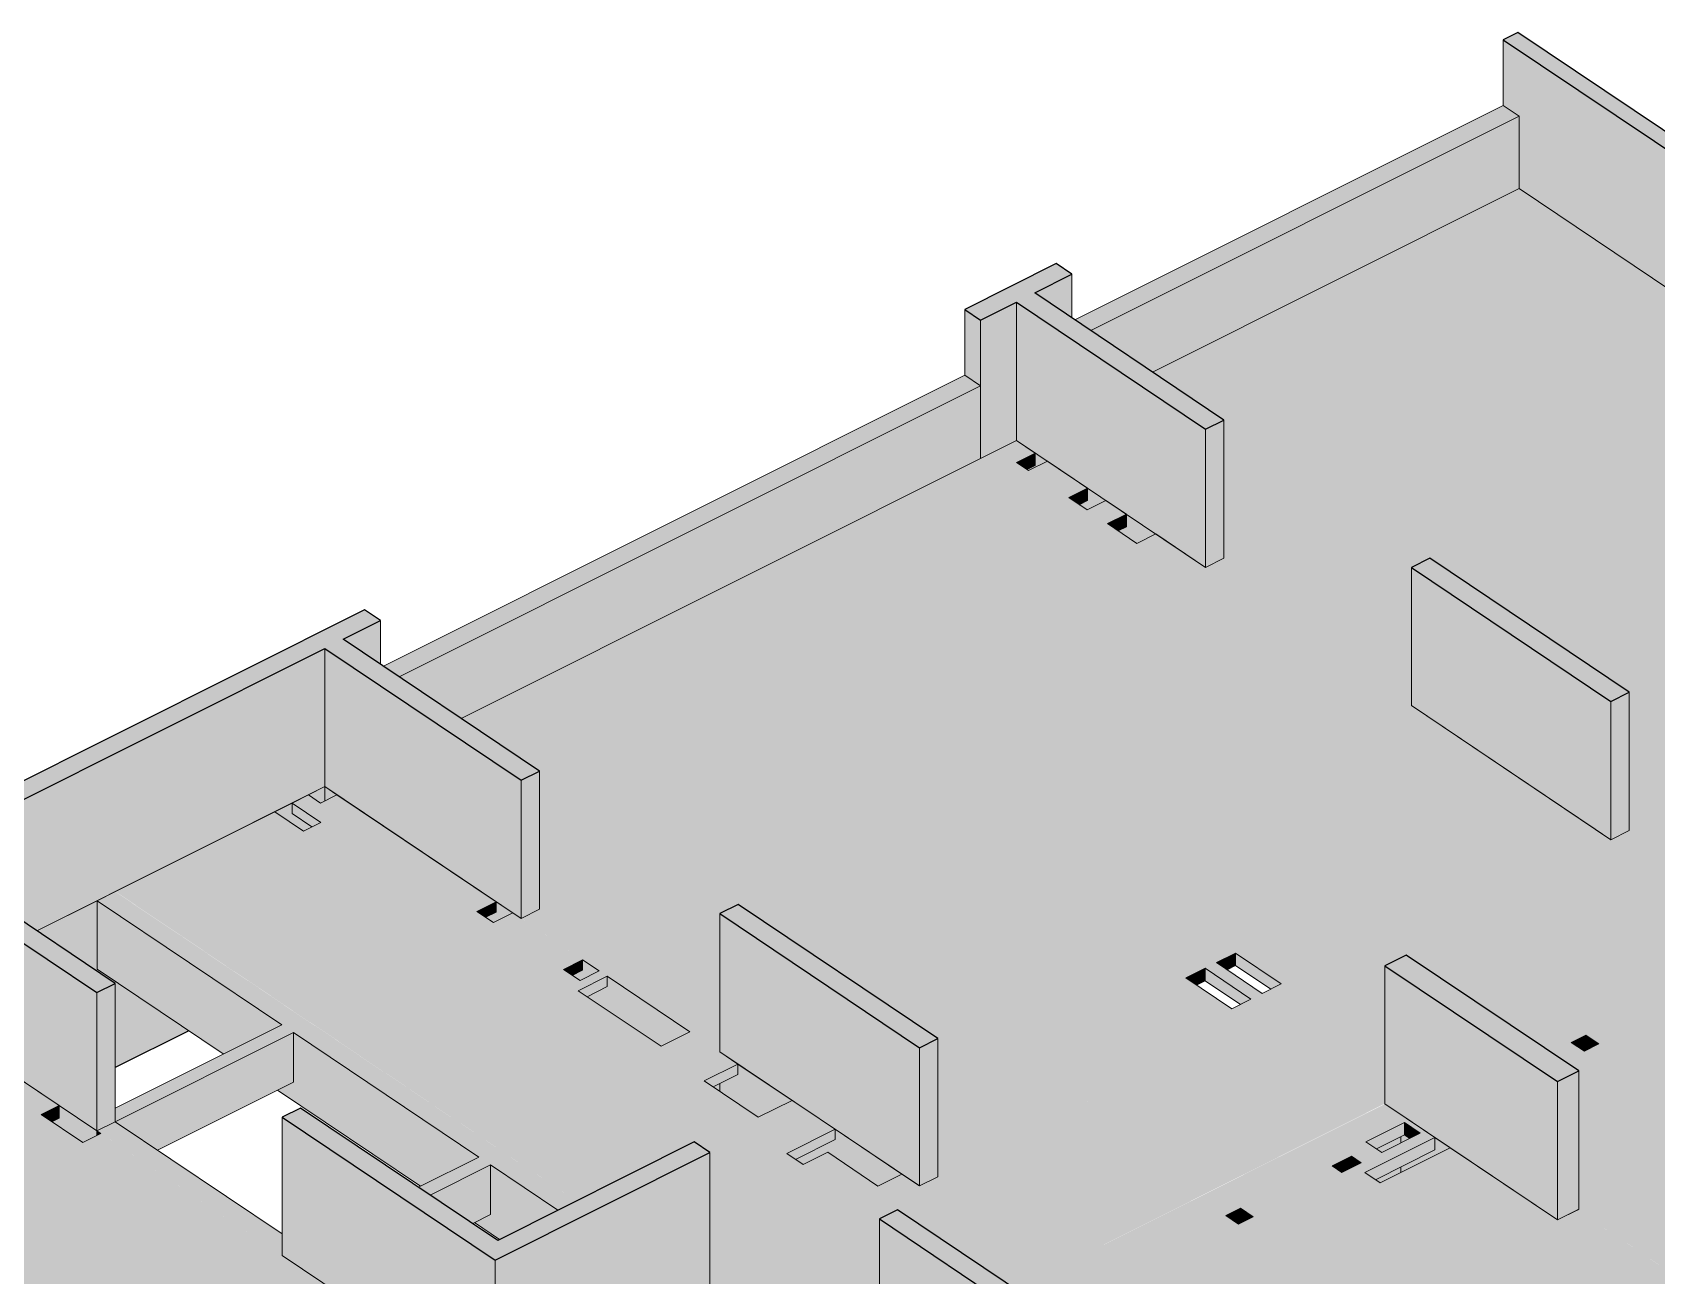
# Model space of a CAD drawing. Header units: centimetres. Extents: x -1984 to 34419, y -3196 to 88064.
# Drawn here: x 15872 to 17149, y 65782 to 66758 of the extents above; entities that cross this region are included whole.
import ezdxf

# ---------------------------------------------------------------- set-up
doc = ezdxf.new("R2010")
doc.units = ezdxf.units.CM
for name, color, linetype, lineweight in [('A-FLOR', 7, 'Continuous', 25), ('S-BEAM', 7, 'Continuous', 25), ('S-COLS', 7, 'Continuous', 25)]:
    doc.layers.add(name, color=color, linetype=linetype, lineweight=lineweight)

msp = doc.modelspace()

# ---------------------------------------------------------------- hatches: boundary and pattern name
at = {"layer": 'A-FLOR', "true_color": 0xbfbfbf}
for points in [[(17127.38, 66145.69), (17495.67, 66330.04), (17494.04, 66331.14), (17438.97, 66303.57), (17425.73, 66312.46), (17480.81, 66340.03), (17040.8, 66635.42), (16752.79, 66491.26), (16808.82, 66453.64), (16808.82, 66345.01), (16956.15, 66246.1), (16956.15, 66337.88), (16970.63, 66345.01), (17127.38, 66239.77), (17127.38, 66145.76)], [(16654.09, 66414.72), (16660.51, 66417.94), (16660.51, 66427.72), (16645.75, 66420.32), (16647.73, 66418.99)], [(16695.19, 66387.13), (16701.62, 66390.41), (16701.32, 66399.97), (16686.85, 66392.73), (16690.3, 66390.41)], [(16725.75, 66366.61), (16732.17, 66369.83), (16732.17, 66379.61), (16717.41, 66372.22), (16722.92, 66368.51)], [(15540.45, 65218.06), (15661.18, 65278.49), (15661.18, 65387.13), (15675.56, 65394.33), (15768.25, 65332.09), (16204.62, 65550.52), (16204.62, 65659.15), (16219, 65666.35), (16311.69, 65604.12), (16538.03, 65717.56), (16538.03, 65826.05), (16552.41, 65833.25), (16645.11, 65771.02), (16935.39, 65916.66), (16935.39, 66024.95), (16952.22, 66033.17), (17044.74, 65971.06), (17335.02, 66116.36), (17335.02, 66133.21), (17248.1, 66191.57), (16569.55, 65851.91), (16555.66, 65861.23), (16536.82, 65851.91), (16497.42, 65878.36), (16478.16, 65868.72), (16465.2, 65877.42), (16503.22, 65896.44), (16469.41, 65919.14), (16442.92, 65905.88), (16400.44, 65934.4), (16426.93, 65947.66), (16389.17, 65973.01), (16366.46, 65961.64), (16301.44, 66005.3), (16324.14, 66016.66), (16317.93, 66020.83), (16302.8, 66013.26), (16289.73, 66022.03), (16304.86, 66029.61), (16250.01, 66066.43), (16234.87, 66058.86), (16221.8, 66067.63), (16236.94, 66075.21), (16111.71, 66159.17), (16098.91, 66152.76), (16089.36, 66159.17), (16076.45, 66152.7), (16099.08, 66137.51), (16085.53, 66130.72), (16062.89, 66145.92), (15937.64, 66083.22), (16299.82, 65840.07), (16392.51, 65886.48), (16404.93, 65878.14), (16404.93, 65769.51), (15439.15, 65286.07), (15539.32, 65218.82)], [(16092.13, 66134.03), (16099.08, 66137.51), (16076.45, 66152.7), (16076.45, 66144.55), (16091.8, 66134.24)], [(16228.75, 66062.96), (16236.94, 66067.06), (16236.94, 66075.21), (16221.8, 66067.63), (16225.82, 66064.93)], [(16296.68, 66017.36), (16304.86, 66021.46), (16304.86, 66029.61), (16289.73, 66022.03), (16296.58, 66017.43)], [(16787.29, 66009.75), (16794.08, 66013.15), (16794.08, 66022.93), (16778.95, 66015.35)], [(16821.72, 65994.6), (16830.06, 65998.78), (16794.08, 66022.93), (16794.08, 66013.15), (16821.66, 65994.63)], [(16811.28, 66021.76), (16817.93, 66025.08), (16817.93, 66034.86), (16802.93, 66027.36), (16809.53, 66022.93)], [(16845.56, 66006.53), (16853.9, 66010.71), (16817.93, 66034.86), (16817.93, 66025.08), (16839.34, 66010.71)], [(16308.39, 66000.63), (16324.14, 66008.52), (16324.14, 66016.66), (16301.44, 66005.3)], [(17090.14, 65959.14), (17093.16, 65960.65), (17093.16, 65970.43), (17081.79, 65964.74), (17088.82, 65960.03)], [(17095.14, 65959.33), (17103.48, 65963.51), (17093.16, 65970.43), (17093.16, 65960.65), (17094.02, 65960.08)], [(16407.39, 65929.73), (16426.93, 65939.51), (16426.93, 65947.66), (16400.44, 65934.4), (16404.93, 65931.38)], [(15887.7, 65902.43), (15893.45, 65905.31), (15893.45, 65915.09), (15879.35, 65908.03)], [(16484.47, 65878.91), (16503.22, 65888.3), (16503.22, 65896.44), (16484.47, 65887.06), (16484.47, 65880.4)], [(16928.78, 65881.12), (16950.67, 65892.07), (16950.67, 65901.85), (16920.44, 65886.72), (16928.29, 65881.45)], [(16954.82, 65889.28), (16963.06, 65893.53), (16950.67, 65901.85), (16950.67, 65892.07), (16953.76, 65889.99)], [(16472.16, 65872.75), (16484.47, 65878.91), (16484.47, 65887.06), (16465.2, 65877.42), (16469.41, 65874.59)], [(16927.83, 65856.8), (16974.6, 65880.22), (16974.6, 65889.99), (16919.49, 65862.4), (16920.44, 65861.77)], [(16901.5, 65862.59), (16909.02, 65866.36), (16909.02, 65875.25), (16893.92, 65867.68), (16897.93, 65864.98)], [(16909.02, 65866.36), (16916.61, 65870.16), (16909.02, 65875.25), (16909.02, 65867.69)], [(16818.54, 65823.19), (16821.72, 65824.78), (16821.72, 65834.56), (16810.46, 65828.61), (16818.1, 65823.48)], [(16823.53, 65823.56), (16831.87, 65827.74), (16821.72, 65834.56), (16821.72, 65824.78), (16822.12, 65824.51)]]:
    msp.add_hatch(color=9, dxfattribs=at).paths.add_polyline_path(points, flags=0)
h = msp.add_hatch(color=9, dxfattribs=at)
h.paths.add_polyline_path([(16583.93, 65873.66), (17100.58, 66132.28), (16755.22, 66364.14), (16740.45, 66356.75), (16717.41, 66372.22), (16732.17, 66379.61), (16716.08, 66390.41), (16701.32, 66383.02), (16686.85, 66392.73), (16701.32, 66400.32), (16670.06, 66421.31), (16655.29, 66413.91), (16645.75, 66420.32), (16660.51, 66427.72), (16645.71, 66437.66), (16209.34, 66219.22), (16270.88, 66177.91), (16270.88, 66069.28), (16412.7, 65974.07), (16412.7, 66065.85), (16427.08, 66073.04), (16583.93, 65967.74), (16583.93, 65873.75)], flags=0)
h.paths.add_polyline_path([(16814.92, 65991.2), (16778.95, 66015.35), (16794.08, 66022.93), (16830.06, 65998.78), (16827.69, 65997.59)], flags=0)
h.paths.add_polyline_path([(16838.91, 66003.21), (16802.93, 66027.36), (16817.93, 66034.86), (16853.9, 66010.71)], flags=0)
h = msp.add_hatch(color=9, dxfattribs=at)
h.paths.add_polyline_path([(17430.66, 65673.59), (17753.69, 65835.29), (17736.8, 65846.63), (17723.17, 65839.8), (17708.48, 65849.66), (17722.11, 65856.49), (17678.22, 65885.96), (17664.59, 65879.13), (17631.83, 65901.12), (17645.46, 65907.94), (17347.44, 66108.02), (17057.16, 65962.72), (17087.66, 65942.24), (17087.66, 65833.61), (17086.52, 65833.04), (17271.54, 65708.93), (17271.54, 65800.61), (17285.92, 65807.81), (17430.66, 65710.64), (17430.66, 65689.87)], flags=0)
h.paths.add_polyline_path([(17092.11, 65957.82), (17081.79, 65964.74), (17093.16, 65970.43), (17103.48, 65963.51), (17093.16, 65958.34)], flags=0)
h = msp.add_hatch(color=9, dxfattribs=at)
h.paths.add_polyline_path([(15859.8, 65511.18), (16223.73, 65693.36), (15926.16, 65893.12), (15912.07, 65886.07), (15879.35, 65908.03), (15893.45, 65915.09), (15853.09, 65941.89), (15838.77, 65934.72), (15804.57, 65957.68), (15819.14, 65964.97), (15792.73, 65982.7), (15778.16, 65975.41), (15768.86, 65981.88), (15783.24, 65989.08), (15768.86, 65998.73), (15477.44, 65852.86), (15517.06, 65826.26), (15517.06, 65717.62), (15700.89, 65594.21), (15700.89, 65684.66), (15717.54, 65693), (15853.16, 65601.95), (15853.17, 65553.24), (15857.13, 65555.23), (15869.06, 65547.22), (15853.16, 65539.26), (15853.17, 65515.63), (15858.42, 65512.1)], flags=0)
h.paths.add_polyline_path([(15894.67, 65538.95), (15884.52, 65545.77), (15896.04, 65551.54), (15906.19, 65544.72), (15896.04, 65539.63)], flags=0)
h.paths.add_polyline_path([(15972.09, 65574.41), (15959.12, 65583.11), (15988.36, 65597.75), (16001.33, 65589.04), (15991.99, 65584.37)], flags=0)
h = msp.add_hatch(color=9, dxfattribs=at)
h.paths.add_polyline_path([(17061.49, 65488.8), (17355.19, 65635.82), (17072.14, 65825.84), (17071, 65825.28), (16986.7, 65881.88), (16931.58, 65854.29), (16919.49, 65862.4), (16974.6, 65889.99), (16947.81, 65907.98), (16657.53, 65762.68), (16731.49, 65713.03), (16731.49, 65634.49), (16743.25, 65640.38), (16749.03, 65636.49), (16761.55, 65642.76), (16767.33, 65638.87), (16779.85, 65645.14), (16785.63, 65641.25), (16798.15, 65647.52), (16813.11, 65637.47), (16816.45, 65639.14), (16835.82, 65626.13), (16757.51, 65586.92), (16862.61, 65516.36), (16876.99, 65523.56), (16897.45, 65509.82), (16897.45, 65584.75), (16911.83, 65591.95), (17019.75, 65519.5), (17049.08, 65534.18), (17061.49, 65525.84), (17061.49, 65512.3)], flags=0)
h.paths.add_polyline_path([(16897.45, 65492.97), (16897.45, 65495.65), (16895.16, 65494.51)], flags=0)
h.paths.add_polyline_path([(16820.35, 65821.97), (16810.2, 65828.79), (16821.72, 65834.56), (16831.83, 65827.72), (16826.95, 65825.28)], flags=0)
h.paths.add_polyline_path([(16901.5, 65862.59), (16893.91, 65867.69), (16909.02, 65875.25), (16916.61, 65870.16), (16906.28, 65864.98)], flags=0)
h.paths.add_polyline_path([(16932.94, 65878.33), (16920.44, 65886.72), (16950.67, 65901.85), (16963.17, 65893.46), (16935.39, 65879.56)], flags=0)
at = {"layer": 'S-BEAM', "true_color": 0xbfbfbf}
for points in [[(16704.12, 66523.93), (17040.8, 66692.46), (17028.38, 66700.8), (16691.7, 66532.27)], [(16752.79, 66491.26), (17040.8, 66635.42), (17040.8, 66692.46), (16704.12, 66523.93), (16743.43, 66497.54)], [(16160.67, 66251.9), (16617.52, 66480.58), (16605.1, 66488.92), (16148.25, 66260.24)], [(16209.34, 66219.22), (16617.52, 66423.54), (16617.52, 66480.58), (16160.67, 66251.9), (16204.62, 66222.39)], [(16956.15, 66229.24), (16956.15, 66246.1), (16808.82, 66345.01), (16794.44, 66337.81), (16950.88, 66232.78)], [(17127.38, 66131.14), (17508.09, 66321.71), (17495.67, 66330.04), (17127.38, 66145.69), (17127.38, 66135.71)], [(16583.93, 65859.11), (17113, 66123.94), (17100.58, 66132.28), (16583.93, 65873.66)], [(17057.16, 65962.72), (17347.44, 66108.02), (17335.02, 66116.36), (17044.74, 65971.06), (17051.69, 65966.39)], [(16285.43, 65832.88), (16299.82, 65840.07), (15937.47, 66083.14), (15923.26, 66076.02), (16238.11, 65864.65)], [(16412.7, 65957.21), (16412.7, 65974.07), (16270.88, 66069.28), (16256.5, 66062.08), (16406.57, 65961.33)], [(15937.47, 65902.38), (16077.5, 65972.48), (16068.35, 65978.62), (15937.47, 65913.11), (15937.47, 65908.03)], [(15970.85, 65879.98), (16077.5, 65933.36), (16077.5, 65972.48), (15937.47, 65902.38), (15961.78, 65886.07)], [(17092.11, 65957.82), (17095.14, 65959.33), (17093.16, 65960.65), (17090.14, 65959.14), (17091.54, 65958.2)], [(16657.53, 65762.68), (16947.81, 65907.98), (16935.39, 65916.32), (16645.11, 65771.02), (16652.06, 65766.35)], [(16068.84, 65797.34), (16068.84, 65814.2), (15937.47, 65902.38), (15923.09, 65895.19), (16067.26, 65798.4)], [(15923.09, 65891.59), (15926.16, 65893.12), (15923.09, 65894.86), (15923.09, 65893.12)], [(16185.06, 65844.8), (16232.39, 65868.49), (16223.24, 65874.63), (16175.91, 65850.94), (16177.96, 65849.57)], [(16218.44, 65822.39), (16232.39, 65829.38), (16232.39, 65868.49), (16185.06, 65844.8), (16213.66, 65825.6)], [(17271.54, 65691.98), (17271.54, 65708.83), (17086.52, 65833.04), (17072.14, 65825.84), (17260.85, 65699.15)], [(16820.35, 65821.97), (16823.53, 65823.56), (16821.72, 65824.78), (16818.54, 65823.19)]]:
    msp.add_hatch(color=9, dxfattribs=at).paths.add_polyline_path(points, flags=0)
h = msp.add_hatch(color=9, dxfattribs=at)
h.paths.add_polyline_path([(16239.55, 65809.91), (16285.43, 65832.88), (16232.39, 65868.49), (16232.39, 65829.38), (16219.87, 65823.11), (16238.11, 65810.87)], flags=0)
h.paths.add_polyline_path([(16177.35, 65851.66), (16223.24, 65874.63), (16077.5, 65972.48), (16077.5, 65933.36), (16064.98, 65927.1), (16152.28, 65868.49)], flags=0)
h.paths.add_polyline_path([(16022.46, 65955.65), (16068.35, 65978.62), (15923.26, 66076.02), (15923.26, 66022.24), (16014, 65961.33)], flags=0)
h = msp.add_hatch(color=9, dxfattribs=at)
h.paths.add_polyline_path([(16412.7, 65926.17), (16412.7, 65932.39), (16407.39, 65929.73), (16412.57, 65926.25)], flags=0)
h.paths.add_polyline_path([(16366.46, 65961.64), (16389.17, 65973.01), (16324.14, 66016.66), (16324.14, 66008.52), (16308.39, 66000.63), (16362.34, 65964.41)], flags=0)
h.paths.add_polyline_path([(16302.8, 66013.26), (16317.93, 66020.83), (16304.86, 66029.61), (16304.86, 66021.46), (16296.7, 66017.35), (16301.86, 66013.88)], flags=0)
h = msp.add_hatch(color=9, dxfattribs=at)
h.paths.add_polyline_path([(16931.58, 65854.29), (16947.81, 65862.41), (16947.81, 65866.8), (16928.06, 65856.65)], flags=0)
h.paths.add_polyline_path([(16932.94, 65878.33), (16947.81, 65885.77), (16947.81, 65890.64), (16928.78, 65881.12), (16931.58, 65879.24)], flags=0)
at = {"layer": 'S-COLS', "lineweight": 9, "true_color": 0x8080ff}
for points in [[(17420.48, 66489.16), (17431.84, 66494.84), (17039.74, 66758.08), (17028.38, 66752.39), (17398.02, 66504.24)], [(16794.44, 66446.44), (16808.82, 66453.64), (16660.09, 66553.49), (16689.42, 66568.17), (16677, 66576.51), (16605.1, 66540.51), (16617.52, 66532.18), (16645.71, 66546.29), (16788.65, 66450.33)], [(17113, 66232.57), (17127.38, 66239.77), (16970.39, 66345.01), (16956.15, 66337.88), (17112.69, 66232.78)], [(15923.09, 66003.82), (15937.47, 66011.02), (15783.24, 66114.57), (16102.26, 66274.26), (16256.5, 66170.71), (16270.88, 66177.91), (16116.64, 66281.46), (16145.96, 66296.13), (16133.55, 66304.47), (15727.11, 66101.02), (15739.53, 66092.69), (15768.86, 66107.37), (15919.95, 66005.93)], [(16569.55, 65960.54), (16583.93, 65967.74), (16427.08, 66073.04), (16412.7, 66065.85), (16568.38, 65961.33)], [(17071, 65933.91), (17087.66, 65942.24), (16952.04, 66033.29), (16935.39, 66024.95), (17061.72, 65940.14)], [(16236.15, 65793.65), (16404.93, 65878.14), (16392.51, 65886.48), (16238.11, 65809.19), (16083.22, 65913.17), (16068.84, 65905.98), (16232.39, 65796.17)], [(16717.11, 65705.83), (16731.49, 65713.03), (16552.41, 65833.25), (16538.03, 65826.05), (16701.54, 65716.28)]]:
    msp.add_hatch(color=171, dxfattribs=at).paths.add_polyline_path(points, flags=0)
at = {"layer": 'S-COLS', "true_color": 0xc0c0c0}
for points in [[(17420.48, 66380.52), (17420.48, 66489.16), (17028.38, 66752.39), (17028.38, 66700.8), (17040.8, 66692.46), (17040.8, 66635.42), (17260.85, 66487.69)], [(16689.42, 66533.8), (16689.42, 66568.17), (16660.09, 66553.49), (16677, 66542.13)], [(16617.52, 66423.54), (16645.71, 66437.66), (16645.71, 66546.29), (16617.52, 66532.18), (16617.52, 66434.51)], [(16794.44, 66337.81), (16794.44, 66446.44), (16645.71, 66546.29), (16645.75, 66437.63), (16794.08, 66338.05)], [(16617.52, 66480.58), (16617.52, 66532.18), (16605.1, 66540.51), (16605.1, 66488.92), (16611.11, 66484.88)], [(16794.44, 66337.81), (16808.82, 66345.01), (16808.82, 66453.64), (16794.44, 66446.44), (16794.44, 66344.17)], [(17113, 66123.94), (17112.69, 66232.78), (16956.15, 66337.88), (16956.15, 66229.24), (17104.43, 66129.7)], [(16145.96, 66261.77), (16145.96, 66296.13), (16116.64, 66281.46), (16133.55, 66270.11)], [(15875.93, 66052.33), (16102.26, 66165.63), (16102.26, 66274.26), (15783.24, 66114.57), (15866.58, 66058.62)], [(16256.5, 66062.08), (16256.5, 66170.71), (16102.26, 66274.26), (16102.26, 66165.63), (16250.01, 66066.43)], [(17113, 66123.94), (17127.38, 66131.14), (17127.38, 66239.77), (17113, 66232.57), (17113, 66129.7)], [(16256.5, 66062.08), (16270.88, 66069.28), (16270.88, 66177.91), (16256.5, 66170.71), (16256.5, 66069.15)], [(15923.09, 65895.19), (15923.09, 66003.82), (15768.86, 66107.37), (15768.86, 65998.73), (15912.07, 65902.59)], [(16569.55, 65851.91), (16569.55, 65960.54), (16412.7, 66065.85), (16412.7, 65957.21), (16563.73, 65855.82)], [(17071, 65825.28), (17071, 65933.91), (16935.39, 66024.95), (16935.39, 65916.32), (17070.52, 65825.6)], [(15923.09, 65895.19), (15937.47, 65902.38), (15937.47, 66011.02), (15923.09, 66003.82), (15923.09, 65902.38)], [(16569.55, 65851.91), (16583.93, 65859.11), (16583.93, 65967.74), (16569.55, 65960.54), (16569.55, 65856.77)], [(17071, 65825.28), (17087.66, 65833.61), (17087.66, 65942.24), (17071, 65933.91), (17071, 65825.6)], [(16236.15, 65685.02), (16236.15, 65793.65), (16068.84, 65905.98), (16068.84, 65797.34), (16228.92, 65689.87)], [(16236.15, 65685.02), (16404.93, 65769.51), (16404.93, 65878.14), (16236.15, 65793.65), (16236.15, 65689.87)], [(16674.06, 65626.09), (16688.35, 65633.24), (16694.23, 65629.4), (16706.65, 65635.62), (16712.44, 65631.74), (16717.11, 65634.07), (16717.11, 65705.83), (16538.03, 65826.05), (16538.03, 65717.42), (16663.41, 65633.24)]]:
    msp.add_hatch(color=9, dxfattribs=at).paths.add_polyline_path(points, flags=0)
h = msp.add_hatch(color=9, dxfattribs=at)
h.paths.add_polyline_path([(16740.45, 66356.75), (16755.22, 66364.14), (16732.17, 66379.61), (16732.17, 66369.83), (16725.75, 66366.61), (16732.17, 66362.3)], flags=0)
h.paths.add_polyline_path([(16701.32, 66383.02), (16716.08, 66390.41), (16701.62, 66400.12), (16701.32, 66390.19), (16695.19, 66387.13)], flags=0)
h.paths.add_polyline_path([(16655.29, 66413.91), (16670.06, 66421.31), (16660.51, 66427.72), (16660.51, 66417.94), (16654.09, 66414.72)], flags=0)
h = msp.add_hatch(color=9, dxfattribs=at)
h.paths.add_polyline_path([(15937.47, 65944.91), (15995.32, 65973.87), (15923.26, 66022.24), (15923.09, 66075.94), (15875.93, 66052.33), (15937.47, 66011.02), (15937.47, 65961.33)], flags=0)
h.paths.add_polyline_path([(16085.53, 66130.72), (16091.8, 66134.24), (16076.45, 66144.55), (16076.45, 66152.7), (16062.89, 66145.92), (16080.24, 66134.27)], flags=0)
h.paths.add_polyline_path([(16098.91, 66152.76), (16102.26, 66154.44), (16102.26, 66165.63), (16089.36, 66159.17)], flags=0)
h = msp.add_hatch(color=9, dxfattribs=at)
h.paths.add_polyline_path([(16234.87, 66058.86), (16250.01, 66066.43), (16236.94, 66075.21), (16236.94, 66067.06), (16228.75, 66062.96), (16233.94, 66059.48)], flags=0)
h.paths.add_polyline_path([(16102.26, 66154.44), (16111.81, 66159.22), (16102.26, 66165.63), (16102.26, 66159.17)], flags=0)
h = msp.add_hatch(color=9, dxfattribs=at)
h.paths.add_polyline_path([(15912.07, 65886.07), (15923.09, 65891.59), (15923.09, 65895.19), (15893.45, 65915.09), (15893.45, 65905.31), (15887.7, 65902.43), (15902.99, 65892.16)], flags=0)
h.paths.add_polyline_path([(15838.77, 65934.72), (15853.09, 65942.19), (15819.14, 65964.97), (15819.14, 65955.2), (15812.93, 65952.07), (15833.69, 65938.13)], flags=0)
h.paths.add_polyline_path([(15783.24, 65977.95), (15792.73, 65982.7), (15783.24, 65988.96), (15783.24, 65981.79)], flags=0)
h.paths.add_polyline_path([(15778.16, 65975.41), (15783.24, 65977.95), (15783.24, 65979.3), (15777.01, 65976.19)], flags=0)
h = msp.add_hatch(color=9, dxfattribs=at)
h.paths.add_polyline_path([(16536.91, 65851.85), (16555.66, 65861.23), (16503.22, 65896.44), (16503.22, 65888.3), (16472.16, 65872.75), (16478.16, 65868.72), (16497.42, 65878.36), (16536.82, 65851.91)], flags=0)
h.paths.add_polyline_path([(16442.92, 65905.88), (16469.41, 65919.14), (16426.93, 65947.66), (16426.93, 65939.51), (16412.7, 65932.39), (16412.7, 65926.17), (16435.11, 65911.12)], flags=0)
h = msp.add_hatch(color=9, dxfattribs=at)
h.paths.add_polyline_path([(16947.81, 65862.41), (16986.5, 65882.01), (16974.6, 65889.99), (16974.6, 65880.22), (16947.81, 65866.8)], flags=0)
h.paths.add_polyline_path([(16947.81, 65885.77), (16954.82, 65889.28), (16950.67, 65892.07), (16947.81, 65890.64), (16947.81, 65889.99)], flags=0)

# ---------------------------------------------------------------- linework, layer by layer
at = {"layer": 'A-FLOR', "lineweight": 9}
for p, q in [((17040.8, 66635.42), (16752.79, 66491.26)), ((17480.81, 66340.03), (17040.8, 66635.42)), ((16645.71, 66437.66), (16209.34, 66219.22)), ((16660.51, 66427.72), (16645.71, 66437.66)), ((16645.75, 66420.32), (16660.51, 66427.72)), ((16655.29, 66413.91), (16645.75, 66420.32)), ((16670.06, 66421.31), (16655.29, 66413.91)), ((16660.51, 66427.72), (16660.51, 66417.94)), ((16701.62, 66400.12), (16670.06, 66421.31)), ((16660.51, 66417.94), (16654.09, 66414.72)), ((16686.85, 66392.73), (16701.62, 66400.12)), ((16701.62, 66400.12), (16701.62, 66390.34)), ((16701.32, 66383.02), (16686.85, 66392.73)), ((16701.62, 66390.34), (16695.19, 66387.13)), ((16716.08, 66390.41), (16701.32, 66383.02)), ((16732.17, 66379.61), (16716.08, 66390.41)), ((16717.41, 66372.22), (16732.17, 66379.61)), ((16740.45, 66356.75), (16717.41, 66372.22)), ((16732.17, 66369.83), (16725.75, 66366.61)), ((16732.17, 66379.61), (16732.17, 66369.83)), ((16755.22, 66364.14), (16740.45, 66356.75)), ((16794.44, 66337.81), (16755.22, 66364.14)), ((17100.58, 66132.28), (16956.15, 66229.24)), ((16089.36, 66159.17), (16076.45, 66152.7)), ((16076.45, 66152.7), (16099.08, 66137.51)), ((16076.45, 66144.55), (16076.45, 66152.7)), ((16098.91, 66152.76), (16089.36, 66159.17)), ((16111.81, 66159.22), (16098.91, 66152.76)), ((16236.94, 66075.21), (16111.81, 66159.22)), ((16062.89, 66145.92), (15937.64, 66083.22)), ((16085.53, 66130.72), (16062.89, 66145.92)), ((16092.13, 66134.03), (16076.45, 66144.55)), ((16099.08, 66137.51), (16085.53, 66130.72)), ((17127.38, 66131.14), (17113, 66123.94)), ((16221.8, 66067.63), (16236.94, 66075.21)), ((16236.94, 66075.21), (16236.94, 66067.06)), ((16234.87, 66058.86), (16221.8, 66067.63)), ((16236.94, 66067.06), (16228.75, 66062.96)), ((16250.01, 66066.43), (16234.87, 66058.86)), ((16256.5, 66062.08), (16250.01, 66066.43)), ((16289.73, 66022.03), (16304.86, 66029.61)), ((16304.86, 66029.61), (16304.86, 66021.46)), ((16778.95, 66015.35), (16794.08, 66022.93)), ((16794.08, 66022.93), (16830.06, 65998.78)), ((16794.08, 66013.15), (16794.08, 66022.93)), ((16802.93, 66027.36), (16817.93, 66034.86)), ((16838.91, 66003.21), (16802.93, 66027.36)), ((16817.93, 66025.08), (16811.28, 66021.76)), ((16817.93, 66034.86), (16853.9, 66010.71)), ((16817.93, 66025.08), (16817.93, 66034.86)), ((16845.65, 66006.47), (16817.93, 66025.08)), ((16302.8, 66013.26), (16289.73, 66022.03)), ((16304.86, 66021.46), (16296.68, 66017.36)), ((16301.44, 66005.3), (16324.14, 66016.66)), ((16317.93, 66020.83), (16302.8, 66013.26)), ((16324.14, 66016.66), (16324.14, 66008.52)), ((16814.92, 65991.2), (16778.95, 66015.35)), ((16794.08, 66013.15), (16787.29, 66009.75)), ((16821.77, 65994.56), (16794.08, 66013.15)), ((16853.9, 66010.71), (16838.91, 66003.21)), ((16366.46, 65961.64), (16301.44, 66005.3)), ((16324.14, 66008.52), (16308.39, 66000.63)), ((16830.06, 65998.78), (16814.92, 65991.2)), ((16389.17, 65973.01), (16366.46, 65961.64)), ((17081.79, 65964.74), (17093.16, 65970.43)), ((17092.11, 65957.82), (17081.79, 65964.74)), ((17093.16, 65960.65), (17090.14, 65959.14)), ((17103.48, 65963.51), (17092.11, 65957.82)), ((17093.16, 65970.43), (17103.48, 65963.51)), ((17093.16, 65960.65), (17093.16, 65970.43)), ((17095.14, 65959.33), (17093.16, 65960.65)), ((16400.44, 65934.4), (16426.93, 65947.66)), ((16426.93, 65947.66), (16412.7, 65957.21)), ((16426.93, 65947.66), (16426.93, 65939.51)), ((15893.45, 65915.09), (15853.34, 65942.02)), ((16442.92, 65905.88), (16400.44, 65934.4)), ((16426.93, 65939.51), (16407.39, 65929.73)), ((15879.35, 65908.03), (15893.45, 65915.09)), ((15912.07, 65886.07), (15879.35, 65908.03)), ((15893.45, 65915.09), (15893.45, 65905.31)), ((16469.41, 65919.14), (16442.92, 65905.88)), ((16503.22, 65896.44), (16469.41, 65919.14)), ((16974.6, 65889.99), (16947.81, 65907.98)), ((15893.45, 65905.31), (15887.7, 65902.43)), ((16465.2, 65877.42), (16503.22, 65896.44)), ((16503.22, 65896.44), (16503.22, 65888.3)), ((16920.44, 65886.72), (16950.67, 65901.85)), ((16950.67, 65901.85), (16963.17, 65893.46)), ((16950.67, 65892.07), (16950.67, 65901.85)), ((15926.16, 65893.12), (15912.07, 65886.07)), ((16503.22, 65888.3), (16472.16, 65872.75)), ((16919.49, 65862.4), (16974.6, 65889.99)), ((16932.94, 65878.33), (16920.44, 65886.72)), ((16950.67, 65892.07), (16928.78, 65881.12)), ((16963.17, 65893.46), (16932.94, 65878.33)), ((16954.82, 65889.28), (16950.67, 65892.07)), ((16974.6, 65889.99), (16974.6, 65880.22)), ((16478.16, 65868.72), (16465.2, 65877.42)), ((16497.42, 65878.36), (16478.16, 65868.72)), ((16536.91, 65851.85), (16497.42, 65878.36)), ((16893.91, 65867.69), (16909.02, 65875.25)), ((16916.61, 65870.16), (16901.5, 65862.59)), ((16909.02, 65875.25), (16916.61, 65870.16)), ((16909.02, 65866.36), (16909.02, 65875.25)), ((16974.6, 65880.22), (16927.83, 65856.8)), ((16986.7, 65881.88), (16931.58, 65854.29)), ((17071, 65825.28), (16986.7, 65881.88)), ((16555.66, 65861.23), (16536.91, 65851.85)), ((16569.55, 65851.91), (16555.66, 65861.23)), ((16583.93, 65859.11), (16569.55, 65851.91)), ((16901.5, 65862.59), (16893.91, 65867.69)), ((16931.58, 65854.29), (16919.49, 65862.4)), ((16810.2, 65828.79), (16821.72, 65834.56)), ((16821.72, 65834.56), (16831.87, 65827.74)), ((16821.72, 65824.78), (16821.72, 65834.56)), ((17087.66, 65833.61), (17086.52, 65833.04)), ((16820.35, 65821.97), (16810.2, 65828.79)), ((16821.72, 65824.78), (16818.54, 65823.19)), ((16831.87, 65827.74), (16820.35, 65821.97)), ((16823.53, 65823.56), (16821.72, 65824.78)), ((17072.14, 65825.84), (17071, 65825.28)), ((16223.73, 65693.36), (16068.84, 65797.34))]:
    msp.add_line(p, q, dxfattribs=at)
at = {"layer": 'S-BEAM', "lineweight": 9}
for p, q in [((17028.38, 66700.8), (16691.7, 66532.27)), ((17040.8, 66692.46), (17028.38, 66700.8)), ((16704.12, 66523.93), (17040.8, 66692.46)), ((17040.8, 66635.42), (17040.8, 66692.46)), ((16605.1, 66488.92), (16148.25, 66260.24)), ((16605.1, 66488.92), (16617.52, 66480.58)), ((16160.67, 66251.9), (16617.52, 66480.58)), ((16617.52, 66480.58), (16617.52, 66423.54)), ((16808.82, 66345.01), (16794.44, 66337.81)), ((17100.58, 66132.28), (17113, 66123.94)), ((15937.64, 66083.22), (15923.26, 66076.02)), ((15923.26, 66076.02), (16068.35, 65978.62)), ((15923.26, 66076.02), (15923.26, 66022.24)), ((16270.88, 66069.28), (16256.5, 66062.08)), ((16304.86, 66029.61), (16317.93, 66020.83)), ((16022.46, 65955.65), (15923.26, 66022.24)), ((16324.14, 66016.66), (16389.17, 65973.01)), ((16068.35, 65978.62), (15937.47, 65913.11)), ((15937.47, 65902.38), (16077.5, 65972.48)), ((16077.5, 65972.48), (16223.24, 65874.63)), ((16077.5, 65933.36), (16077.5, 65972.48)), ((15970.85, 65879.98), (16077.5, 65933.36)), ((16177.35, 65851.66), (16064.98, 65927.1)), ((16412.7, 65926.17), (16412.7, 65932.39)), ((16935.39, 65916.32), (16947.81, 65907.98)), ((15937.47, 65902.38), (15923.09, 65895.19)), ((15923.09, 65895.19), (15926.16, 65893.12)), ((15923.09, 65895.19), (15923.09, 65891.59)), ((16068.84, 65814.2), (15937.47, 65902.38)), ((16947.81, 65890.64), (16947.81, 65885.77)), ((16223.24, 65874.63), (16175.91, 65850.94)), ((16185.06, 65844.8), (16232.39, 65868.49)), ((16232.39, 65868.49), (16285.43, 65832.88)), ((16232.39, 65829.38), (16232.39, 65868.49)), ((16947.81, 65866.8), (16947.81, 65862.41)), ((17086.52, 65833.04), (17072.14, 65825.84)), ((16218.44, 65822.39), (16232.39, 65829.38)), ((16239.55, 65809.91), (16219.87, 65823.11))]:
    msp.add_line(p, q, dxfattribs=at)
at = {"layer": 'S-COLS'}
for p, q in [((17039.74, 66758.08), (17028.38, 66752.39)), ((17028.38, 66752.39), (17420.48, 66489.16)), ((17431.84, 66494.84), (17039.74, 66758.08)), ((16677, 66576.51), (16605.1, 66540.51)), ((16689.42, 66568.17), (16677, 66576.51)), ((16660.09, 66553.49), (16689.42, 66568.17)), ((16617.52, 66532.18), (16645.71, 66546.29)), ((16645.71, 66546.29), (16794.44, 66446.44)), ((16808.82, 66453.64), (16660.09, 66553.49)), ((16605.1, 66540.51), (16617.52, 66532.18)), ((16794.44, 66446.44), (16808.82, 66453.64)), ((16970.53, 66345.08), (16956.15, 66337.88)), ((17127.38, 66239.77), (16970.53, 66345.08)), ((16956.15, 66337.88), (17113, 66232.57)), ((16133.55, 66304.47), (15727.11, 66101.02)), ((16145.96, 66296.13), (16133.55, 66304.47)), ((16116.64, 66281.46), (16145.96, 66296.13)), ((16270.88, 66177.91), (16116.64, 66281.46)), ((15783.24, 66114.57), (16102.26, 66274.26)), ((16102.26, 66274.26), (16256.5, 66170.71)), ((17113, 66232.57), (17127.38, 66239.77)), ((16256.5, 66170.71), (16270.88, 66177.91)), ((15937.47, 66011.02), (15783.24, 66114.57)), ((15768.86, 66107.37), (15923.09, 66003.82)), ((16427.08, 66073.04), (16412.7, 66065.85)), ((16412.7, 66065.85), (16569.55, 65960.54)), ((16583.93, 65967.74), (16427.08, 66073.04)), ((16952.04, 66033.29), (16935.39, 66024.95)), ((16935.39, 66024.95), (17071, 65933.91)), ((17087.66, 65942.24), (16952.04, 66033.29)), ((15923.09, 66003.82), (15937.47, 66011.02)), ((15995.32, 65973.87), (15937.47, 65944.91)), ((16569.55, 65960.54), (16583.93, 65967.74)), ((17071, 65933.91), (17087.66, 65942.24)), ((16083.22, 65913.17), (16068.84, 65905.98)), ((16238.11, 65809.19), (16083.22, 65913.17)), ((16068.84, 65905.98), (16236.15, 65793.65)), ((16392.51, 65886.48), (16238.11, 65809.19)), ((16404.93, 65878.14), (16392.51, 65886.48)), ((16236.15, 65793.65), (16404.93, 65878.14)), ((16552.41, 65833.25), (16538.03, 65826.05)), ((16731.49, 65713.03), (16552.41, 65833.25)), ((16538.03, 65826.05), (16717.11, 65705.83))]:
    msp.add_line(p, q, dxfattribs=at)
at = {"layer": 'S-COLS', "lineweight": 9}
for p, q in [((17028.38, 66752.39), (17028.38, 66700.8)), ((17420.48, 66380.52), (17040.8, 66635.42)), ((17420.48, 66380.52), (17040.8, 66635.42)), ((16689.42, 66568.17), (16689.42, 66533.8)), ((16645.71, 66546.29), (16645.71, 66437.66)), ((16605.1, 66488.92), (16605.1, 66540.51)), ((16617.52, 66532.18), (16617.52, 66423.54)), ((16794.44, 66446.44), (16794.44, 66337.81)), ((16808.82, 66453.64), (16808.82, 66345.01)), ((16645.71, 66437.66), (16617.52, 66423.54)), ((16645.71, 66437.66), (16617.52, 66423.54)), ((16794.44, 66337.81), (16645.71, 66437.66)), ((16794.44, 66337.81), (16645.71, 66437.66)), ((16808.82, 66345.01), (16794.44, 66337.81)), ((16808.82, 66345.01), (16794.44, 66337.81)), ((16956.15, 66337.88), (16956.15, 66229.24)), ((16145.96, 66296.13), (16145.96, 66261.77)), ((16102.26, 66274.26), (16102.26, 66165.63)), ((17127.38, 66239.77), (17127.38, 66131.14)), ((17100.58, 66132.28), (16956.15, 66229.24)), ((17113, 66123.94), (16956.15, 66229.24)), ((17113, 66232.57), (17113, 66123.94)), ((16270.88, 66177.91), (16270.88, 66069.28)), ((16102.26, 66165.63), (15875.93, 66052.33)), ((16102.26, 66165.63), (16089.36, 66159.17)), ((16111.81, 66159.22), (16102.26, 66165.63)), ((16102.26, 66165.63), (16102.26, 66154.44)), ((16256.5, 66062.08), (16102.26, 66165.63)), ((16256.5, 66170.71), (16256.5, 66062.08)), ((16076.45, 66152.7), (16062.89, 66145.92)), ((16089.36, 66159.17), (16076.45, 66152.7)), ((16236.94, 66075.21), (16111.81, 66159.22)), ((16062.89, 66145.92), (15937.64, 66083.22)), ((17113, 66123.94), (17100.58, 66132.28)), ((17127.38, 66131.14), (17113, 66123.94)), ((17127.38, 66131.14), (17113, 66123.94)), ((15923.26, 66076.02), (15875.93, 66052.33)), ((15937.64, 66083.22), (15923.26, 66076.02)), ((16250.01, 66066.43), (16236.94, 66075.21)), ((16256.5, 66062.08), (16250.01, 66066.43)), ((16270.88, 66069.28), (16256.5, 66062.08)), ((16270.88, 66069.28), (16256.5, 66062.08)), ((16412.7, 66065.85), (16412.7, 65957.21)), ((16935.39, 66024.95), (16935.39, 65916.32)), ((15937.47, 66011.02), (15937.47, 65902.38)), ((15923.09, 65895.19), (15768.86, 65998.73)), ((15923.09, 66003.82), (15923.09, 65895.19)), ((16569.55, 65960.54), (16569.55, 65851.91)), ((16583.93, 65967.74), (16583.93, 65859.11)), ((16426.93, 65947.66), (16412.7, 65957.21)), ((16569.55, 65851.91), (16412.7, 65957.21)), ((16469.41, 65919.14), (16426.93, 65947.66)), ((15893.45, 65915.09), (15853.34, 65942.02)), ((17071, 65933.91), (17071, 65825.28)), ((17087.66, 65942.24), (17087.66, 65833.61)), ((16412.7, 65932.39), (16412.7, 65926.17)), ((15923.09, 65895.19), (15893.45, 65915.09)), ((16503.22, 65896.44), (16469.41, 65919.14)), ((16947.81, 65907.98), (16935.39, 65916.32)), ((17071, 65825.28), (16935.39, 65916.32)), ((16974.6, 65889.99), (16947.81, 65907.98)), ((15937.47, 65902.38), (15923.09, 65895.19)), ((15937.47, 65902.38), (15923.09, 65895.19)), ((15923.09, 65895.19), (15923.09, 65891.59)), ((16068.84, 65905.98), (16068.84, 65797.34)), ((16555.66, 65861.23), (16503.22, 65896.44)), ((16986.7, 65881.88), (16974.6, 65889.99)), ((16404.93, 65878.14), (16404.93, 65769.51)), ((17071, 65825.28), (16986.7, 65881.88)), ((16569.55, 65851.91), (16555.66, 65861.23)), ((16583.93, 65859.11), (16569.55, 65851.91)), ((16583.93, 65859.11), (16569.55, 65851.91)), ((17087.66, 65833.61), (17071, 65825.28)), ((17086.52, 65833.04), (17072.14, 65825.84)), ((17087.66, 65833.61), (17086.52, 65833.04)), ((16538.03, 65826.05), (16538.03, 65717.42)), ((17072.14, 65825.84), (17071, 65825.28)), ((16223.73, 65693.36), (16068.84, 65797.34)), ((16236.15, 65685.02), (16068.84, 65797.34)), ((16236.15, 65685.02), (16236.15, 65793.65))]:
    msp.add_line(p, q, dxfattribs=at)

doc.saveas('drawing.dxf')
